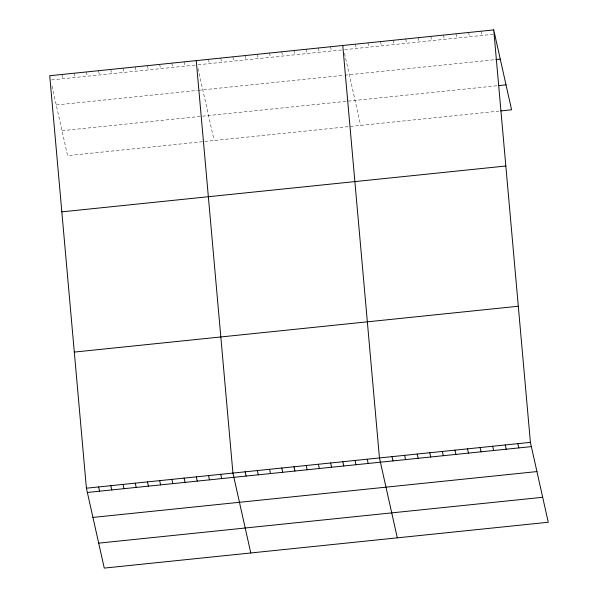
<?xml version="1.0" encoding="UTF-8"?>
<svg xmlns="http://www.w3.org/2000/svg" width="598" height="598" viewBox="0 0 598 598"><rect width="100%" height="100%" fill="white"/><g stroke="black" fill="none" stroke-linecap="round" stroke-linejoin="round"><path stroke-width="0.45" stroke-dasharray="2.99 2.24" d="M51.555 79.915L195.456 65.055M198.073 64.786L341.981 49.926M344.62 49.656L492.887 34.348M56.257 104.971L197.549 90.38M198.424 90.291L344.067 75.251M344.941 75.161L494.875 59.68M62.005 130.685L497.925 85.671M499.009 111.101L67.589 155.644L51.675 84.468M481.151 31.201L482.108 35.461M468.57 32.501L469.527 36.762M455.99 33.794L456.947 38.055M443.41 35.095L444.366 39.356M430.829 36.396L431.786 40.657M418.249 37.696L419.205 41.957M405.668 38.99L406.625 43.25M393.088 40.29L394.045 44.551M380.515 41.591L381.464 45.852M367.934 42.892L368.884 47.152M355.354 44.192L356.303 48.453M344.523 53.312L360.631 125.386M330.559 46.749L331.516 51.009M318.353 48.012L319.302 52.273M306.139 49.268L307.095 53.528M293.932 50.531L294.881 54.792M281.718 51.794L282.675 56.055M269.511 53.05L270.46 57.311M257.297 54.313L258.254 58.574M245.09 55.577L246.04 59.837M232.884 56.832L233.833 61.093M220.669 58.096L221.619 62.356M208.463 59.359L209.412 63.62M197.998 68.441L214.106 140.515M184.042 61.878L184.991 66.139M171.828 63.141L172.785 67.402M159.621 64.397L160.57 68.658M147.407 65.66L148.364 69.921M135.2 66.924L136.15 71.184M122.986 68.179L123.943 72.44M110.779 69.443L111.729 73.704M98.565 70.706L99.522 74.967M86.359 71.962L87.308 76.223M74.152 73.225L75.101 77.486M61.938 74.488L62.887 78.749"/><path stroke-width="0.9" d="M493.731 29.9L49.731 75.744L86.411 488.2L104.269 568.1L548.269 522.256L530.411 442.356L493.731 29.9L511.589 109.8L500.81 110.914M495.772 59.583L500.264 59.12M498.822 85.581L506.013 84.841M61.833 211.856L505.833 166.012M74.302 352.087L518.309 306.243M86.411 488.2L530.411 442.356M87.36 492.46L531.368 446.616M92.937 517.42L536.944 471.575M98.685 543.141L542.692 497.289M517.831 443.649L518.787 447.909M505.25 444.949L506.207 449.21M492.67 446.25L493.627 450.511M480.089 447.551L481.046 451.811M467.509 448.851L468.466 453.112M454.929 450.145L455.885 454.405M442.348 451.445L443.305 455.706M429.768 452.746L430.724 457.007M417.187 454.046L418.144 458.307M404.614 455.34L405.564 459.6M392.034 456.64L392.983 460.901M397.311 537.841L379.453 457.941L342.774 45.485M367.239 459.204L368.196 463.465M355.033 460.46L355.982 464.721M342.818 461.723L343.775 465.984M330.612 462.987L331.561 467.247M318.398 464.242L319.354 468.503M306.191 465.506L307.14 469.766M293.977 466.769L294.934 471.03M281.77 468.025L282.719 472.285M269.556 469.288L270.513 473.549M257.349 470.551L258.299 474.812M245.143 471.807L246.092 476.068M250.786 552.971L232.928 473.07L196.249 60.615M220.722 474.334L221.671 478.594M208.508 475.589L209.464 479.85M196.301 476.853L197.25 481.113M184.087 478.116L185.044 482.377M171.88 479.372L172.829 483.633M159.666 480.635L160.623 484.896M147.459 481.898L148.409 486.159M135.245 483.154L136.202 487.415M123.038 484.417L123.988 488.678M110.824 485.681L111.781 489.941M98.618 486.936L99.567 491.197"/></g></svg>
